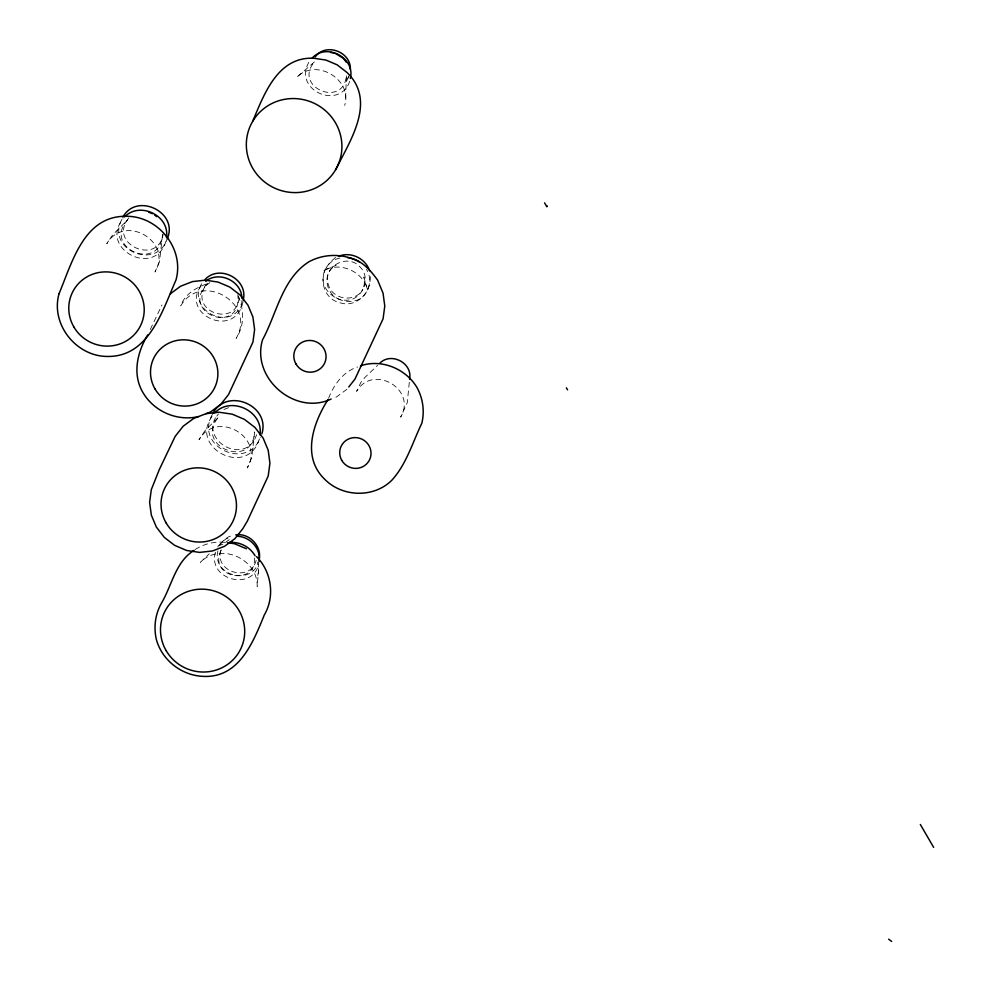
<?xml version="1.0" encoding="UTF-8"?>
<svg xmlns="http://www.w3.org/2000/svg" width="991" height="991" viewBox="0 0 991 991"><rect width="100%" height="100%" fill="white"/><g stroke="black" fill="none" stroke-linecap="round" stroke-linejoin="round"><path stroke-width="0.74" stroke-dasharray="4.96 3.72" d="M345.611 98.146L346.454 75.019C344.211 109.196 291.862 86.874 314.828 61.541L296.73 77.335C316.129 57.218 353.056 79.998 344.645 105.418M258.651 568.797L257.177 586.523C258.007 558.441 220.014 542.176 200.355 562.331L209.225 553.87M409.295 382.266L407.289 402.544L400.649 417.137C417.211 389.24 372.938 363.486 356.611 391.334L360.724 382.712L364.75 377.608L377.583 365.357M163.391 232.588C159.749 267.025 106.706 244.393 128.88 217.896M239.079 297.882C236.502 327.315 190.383 312.574 204.679 286.956M241.346 305.377L242.114 299.604M215.468 552.198C207.23 579.091 251.912 591.912 258.688 564.387M217.884 550.934C211.702 575.077 251.231 586.424 258.366 562.355M220.82 550.377C214.081 572.352 250.599 582.832 256.149 560.336M363.87 286.733L364.515 281.927L363.858 277.096L367.463 289.434C362.718 271.113 339.876 261.339 323.363 270.667L336.085 265.266C319.375 273.665 327.327 300.868 345.599 300.199C362.099 301.029 371.997 278.087 359.844 266.777C347.668 253.101 322.57 266.319 328.194 284.169C331.824 299.666 355.063 303.395 362.892 289.31M121.794 219.568C105.839 249.794 156.727 271.15 167.219 238.769M165.943 241.197C154.955 278.149 98.654 248.89 122.971 218.912M201.656 283.822C186.481 308.015 227.038 331.651 240.801 306.764M308.82 62.334C292.605 90.577 341.102 111.302 350.145 79.924M243.055 301.437C235.511 341.139 176.299 313.168 203.279 283.067M348.374 76.988L346.416 81.621L349.191 75.39M212.408 414.399C193.79 446.161 247.304 471.852 260.286 437.539M256.669 434.727L254.452 439.967L254.798 439.248C241.209 463.8 201.198 440.475 216.174 416.604L215.827 417.335L218.478 413.978M259.419 438.926C247.589 478.715 186.977 447.214 213.164 414.944M221.34 549.943C206.487 579.066 260.435 587.267 253.919 554.774M150.273 329.483L161.954 304.98M328.578 398.295C333.781 384.731 343.282 371.588 357.602 366.967M207.614 283.24C178.293 313.664 242.386 336.531 237.815 294.661M217.698 546.933L221.253 542.436L225.874 539.03L231.262 536.936M220.175 544.629L223.52 540.38L227.893 537.159L232.984 535.177M205.855 285.656L209.807 282.745C197.866 286.808 185.082 293.088 180.734 305.885C201.272 270.84 256.979 303.258 236.143 338.352C244.653 325.556 244.17 309.811 238.199 296.024M335.627 257.474C292.865 291.627 372.356 327.996 370.324 273.665M346.949 389.252L336.519 396.933L332.468 398.506M195.19 549.51C204.134 543.725 215.53 540.937 226.121 542.486M225.539 542.399L229.317 539.612M339.963 258.069C317.157 262.603 317.715 297.857 340.024 302.763C358.903 309.142 377.311 286.263 366.435 269.341M223.966 409.469L229.342 407.375M219.11 545.62L222.913 544.133M257.734 562.07A26.46 25.791 25.5 0 1 257.759 575.486M162.512 234.83L159.464 261.921L155.005 272.005C173.152 241.445 124.643 213.226 106.755 243.736L112.863 234.607L127.566 219.952C102.209 247.936 160.022 272.599 162.512 234.83M254.625 432.051L251.714 457.867L247.255 467.95C265.402 437.39 216.905 409.172 199.018 439.682L205.112 430.552L218.887 416.839C192.935 445.467 252.086 470.688 254.625 432.051"/><path stroke-width="1.49" d="M409.556 379.194C412.974 363.214 391.086 351.545 379.726 363.313M166.451 237.419C169.956 215.604 139.781 201.049 124.544 216.93M243.241 300.013C248.444 279.45 219.829 264.052 205.248 279.289M259.964 434.863C263.742 411.376 231.25 395.706 214.849 412.801M261.884 433.785C270.617 405.641 227.261 387.109 213.077 412.999M259.072 559.779C262.33 546.363 249.224 532.663 235.722 534.88M259.072 561.55C261.314 548.692 249.843 536.366 237.047 536.292M350.331 78.5C355.521 57.973 326.956 42.601 312.4 57.8M167.219 238.769C179.049 212.433 136.647 191.783 122.884 217.14M147.671 334.933C137.216 352.35 131.989 374.487 143.187 392.944C154.299 411.674 177.439 421.571 198.658 416.554M252.693 121.286C264.188 94.071 277.591 56.735 313.503 58.221L325.878 60.03L337.163 64.836L347.011 72.492C376.927 101.317 349.91 141.019 335.553 169.845A48.026 46.8 25.5 0 1 252.755 168.309A48.026 46.8 25.5 0 1 294.054 98.555A48.026 46.8 25.5 0 1 335.553 169.845M327.934 399.646C313.181 423.083 301.301 456.987 324.85 479.396C342.428 497.16 373.359 498.151 391.445 480.635C406.347 464.581 412.454 442.68 421.832 423.256C424.743 411.166 422.959 398.481 417.013 387.58C405.852 368.726 381.399 358.606 360.476 365.852M547.255 205.967L546.859 206.797L544.579 202.87M315.225 56.921C325.531 42.353 351.037 51.569 350.343 69.246M348.733 386.998L354.951 379.132L383.083 318.817L384.781 306.021L383.046 293.15L377.621 280.131C370.374 270.048 360.662 259.01 347.568 257.623M170.427 293.72L180.622 286.213L192.502 281.593L205.261 280.168L218.02 282.063L229.912 287.13L240.132 295.021L247.973 305.203L252.916 316.984L254.6 329.569L252.94 342.081L228.549 394.529L220.733 404.427L210.538 411.934L193.716 418.45L183.211 426.18L175.159 436.374L159.291 469.623L151.289 489.665L149.604 502.35L151.326 515.097L156.33 527.026L164.271 537.357L174.627 545.347L186.68 550.488L199.612 552.396L212.532 550.959L224.573 546.276L234.904 538.67L242.832 528.637L247.292 521.192L268.214 476.002L269.924 463.107L268.177 450.149L263.086 438.01L255.009 427.517L244.48 419.391L232.228 414.176L219.085 412.231L205.955 413.681M205.632 281.333C218.924 270.394 241.581 280.973 241.915 298.155M194.075 550.339C175.407 561.835 171.864 585.817 161.298 603.42C155.153 614.531 153.481 627.514 156.454 639.839C162.326 660.675 182.195 675.825 203.762 676.395C239.277 677.832 253.188 642.131 264.362 614.841C275.188 596.322 271.534 571.72 256.52 556.595M359.622 262.12C344.15 253.362 324.751 253.275 309.105 261.674C282.175 278.545 276.861 313.453 262.553 339.789C250.909 378.079 295.095 416.084 331.118 399.039M338.464 256.372C350.393 251.157 365.704 258.354 369.544 270.754M229.454 542.461L232.129 542.003M330.635 52.498L334.45 53.056M227.534 542.696L234.57 543.737L246.375 548.766M335.627 53.564L343.258 58.234L346.392 62.284M148.823 212.21L152.416 213.734M888.654 939.183L891.665 941.45M154.646 215.047L156.702 216.633M920.342 824.487L933.646 847.367M566.369 387.815L567.558 389.859M232.278 542.399A26.46 25.791 25.5 0 1 255.096 555.778M59.039 293.72C50.38 324.131 76.109 356.426 107.35 356.45C148.898 357.156 162.4 310.691 175.952 280.057C184.747 249.137 158.597 216.298 126.836 216.286C84.099 215.27 72.368 261.859 59.039 293.72M155.042 388.98A33.843 32.976 25.5 0 0 213.387 390.058A33.843 32.976 25.5 0 0 184.153 339.814A33.843 32.976 25.5 0 0 155.042 388.98M295.975 363.994A16.203 15.794 25.5 0 0 323.908 364.515A16.203 15.794 25.5 0 0 309.91 340.458A16.203 15.794 25.5 0 0 295.975 363.994M166.104 522.889A37.893 36.927 25.5 0 0 231.436 524.103A37.893 36.927 25.5 0 0 198.696 467.839A37.893 36.927 25.5 0 0 166.104 522.889M73.854 326.943A37.893 36.927 25.5 0 0 139.186 328.157A37.893 36.927 25.5 0 0 106.446 271.893A37.893 36.927 25.5 0 0 73.854 326.943M341.821 460.443A15.732 15.323 25.5 0 0 368.937 460.951A15.732 15.323 25.5 0 0 355.348 437.601A15.732 15.323 25.5 0 0 341.821 460.443M166.154 650.629A42.303 41.226 25.5 0 0 239.091 651.979A42.303 41.226 25.5 0 0 202.536 589.174A42.303 41.226 25.5 0 0 166.154 650.629"/></g></svg>
